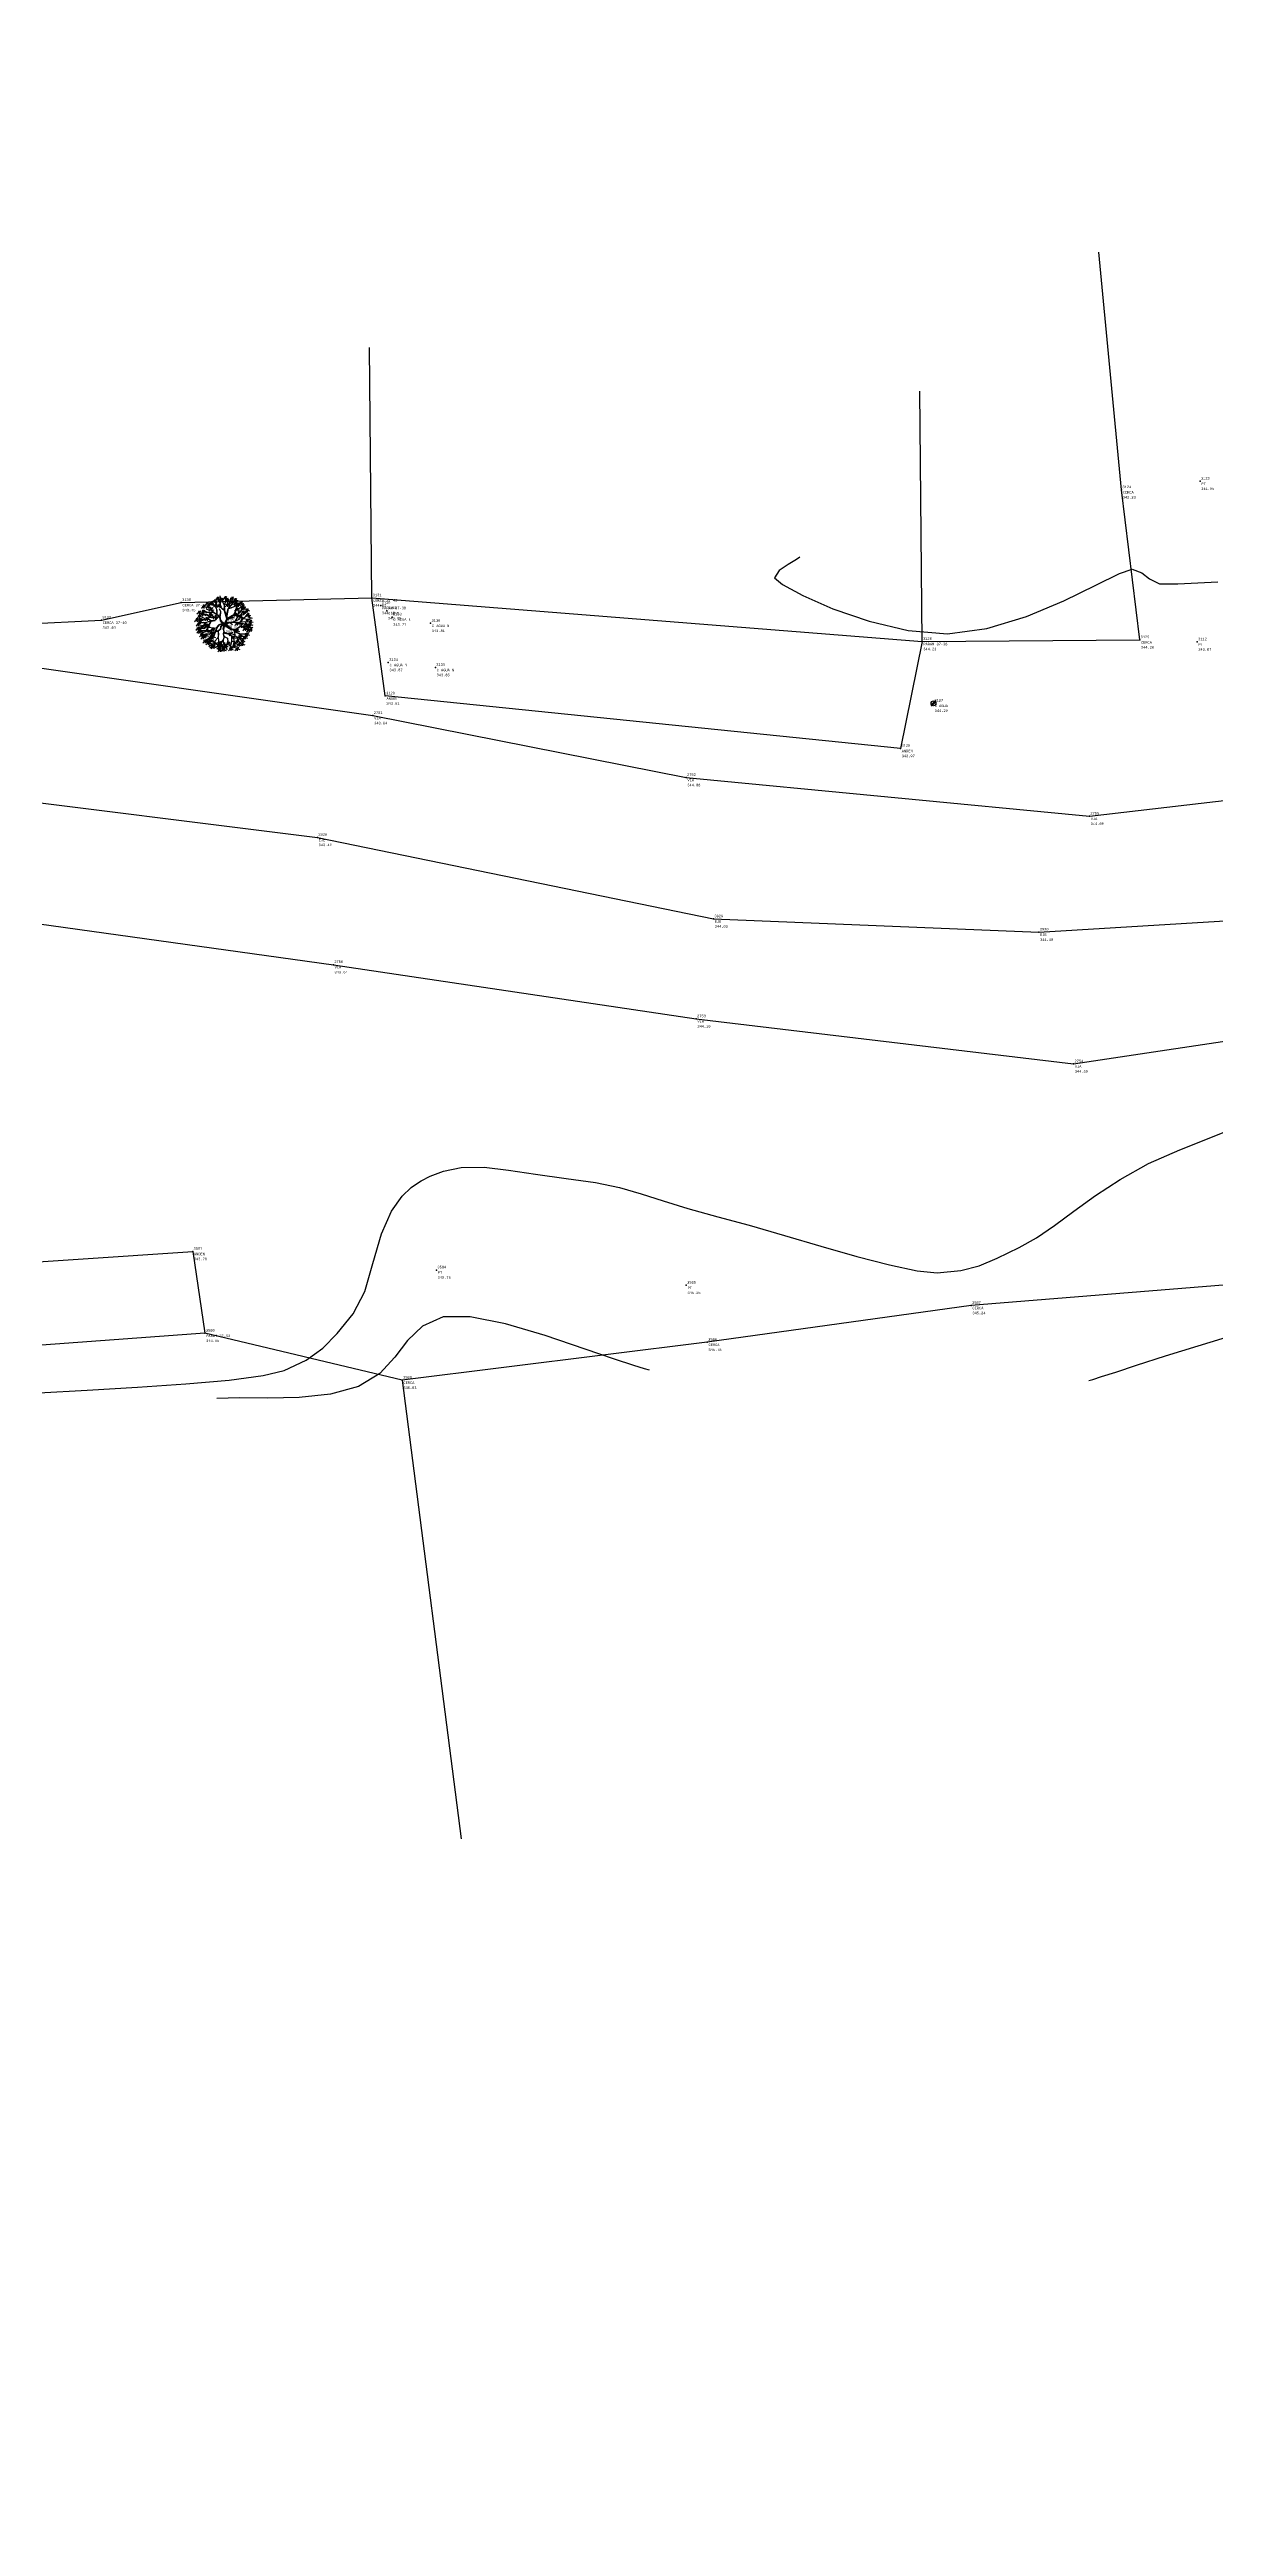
# Model space of a CAD drawing. Header units: metres. Extents: x 5050628 to 5051715, y 2427226 to 2427693.
# Drawn here: x 5051491.58 to 5051514.65, y 2427621.92 to 2427670.95 of the extents above; entities that cross this region are included whole.
import ezdxf
from ezdxf.enums import TextEntityAlignment as Align

# ---------------------------------------------------------------- set-up
doc = ezdxf.new("R2010")
doc.units = ezdxf.units.M
for name, color, linetype in [('1. Eje Vía', 7, 'Continuous'), ('2', 7, 'Continuous'), ('Anden', 252, 'Continuous'), ('ARBOLES', 3, 'Continuous'), ('C-TOPO-MINR-N', 11, 'Continuous'), ('Cerca', 90, 'FENCELINE2'), ('CONTADOR AGUA', 255, 'Continuous'), ('CVL_PUNTO', 2, 'Continuous'), ('CVL_PUNTO_COR', 2, 'Continuous'), ('CVL_PUNTO_NUM', 2, 'Continuous'), ('Paramento', 7, 'Continuous'), ('Vía', 40, 'Continuous')]:
    doc.layers.add(name, color=color, linetype=linetype)
doc.styles.add('MONOTXT4', font='monotxt4.shx')
doc.linetypes.add('FENCELINE2', pattern='A,0.25,-0.1,[132,ltypeshp.shx,S=0.1,R=0,X=-0.1,Y=0],-0.1,1', length=1.45)

# ---------------------------------------------------------------- blocks, each defined once
blk = doc.blocks.new('ar-2')
at = {"layer": 'ARBOLES'}
for p, q in [((28.99, 112.15), (28.79, 111.96)), ((28.82, 112.1), (29.05, 112.03)), ((28.9, 112.16), (28.92, 111.96)), ((29.16, 112.15), (28.95, 111.97)), ((28.99, 112.1), (29.22, 112.03)), ((29.06, 112.17), (29.09, 111.97)), ((29.38, 112.27), (29.17, 112.09)), ((29.21, 112.23), (29.44, 112.16)), ((29.29, 112.29), (29.31, 112.09)), ((29.55, 112.41), (29.35, 112.23)), ((29.4, 112.09), (29.36, 112.16)), ((29.38, 112.37), (29.61, 112.3)), ((29.46, 112.43), (29.48, 112.23)), ((29.72, 112.36), (29.51, 112.18)), ((29.54, 112.32), (29.78, 112.24)), ((29.6, 112.49), (29.63, 112.29)), ((29.98, 112.46), (29.78, 112.27)), ((29.81, 112.41), (30.04, 112.34)), ((29.89, 112.47), (29.91, 112.27)), ((30.1, 112.29), (29.89, 112.1)), ((29.93, 112.24), (30.16, 112.17)), ((30, 112.31), (30.03, 112.1)), ((30.34, 112.21), (30.14, 112.03)), ((30.35, 112.42), (30.15, 112.24)), ((30.17, 112.17), (30.4, 112.1)), ((30.18, 112.38), (30.41, 112.31)), ((30.25, 112.23), (30.27, 112.03)), ((30.26, 112.44), (30.28, 112.24)), ((30.55, 112.34), (30.35, 112.16)), ((30.57, 112.17), (30.36, 111.99)), ((30.38, 112.29), (30.62, 112.22)), ((30.39, 112.13), (30.63, 112.05)), ((30.46, 112.36), (30.48, 112.16)), ((30.47, 112.19), (30.49, 111.99)), ((30.6, 112.08), (30.62, 111.88)), ((30.86, 112.17), (30.65, 111.99)), ((30.69, 112.13), (30.92, 112.06)), ((30.76, 112.19), (30.79, 111.99)), ((28.4, 111.23), (28.19, 111.04)), ((28.23, 111.18), (28.46, 111.11)), ((28.47, 110.74), (28.26, 110.56)), ((28.48, 110.97), (28.27, 110.79)), ((28.3, 111.24), (28.33, 111.04)), ((28.31, 110.93), (28.54, 110.85)), ((28.53, 111.64), (28.32, 111.46)), ((28.54, 111.43), (28.33, 111.25)), ((28.36, 111.6), (28.59, 111.52)), ((28.36, 111.39), (28.6, 111.31)), ((28.57, 111.11), (28.36, 110.93)), ((28.37, 110.76), (28.4, 110.56)), ((28.38, 110.99), (28.41, 110.79)), ((28.6, 111.23), (28.4, 111.05)), ((28.43, 111.66), (28.46, 111.46)), ((28.43, 111.19), (28.66, 111.11)), ((28.44, 111.45), (28.46, 111.25)), ((28.47, 111.13), (28.5, 110.93)), ((28.7, 110.84), (28.49, 110.65)), ((28.7, 111.53), (28.5, 111.35)), ((28.51, 111.25), (28.53, 111.05)), ((28.68, 111.44), (28.53, 111.5)), ((28.53, 110.79), (28.76, 110.72)), ((28.76, 111.68), (28.56, 111.5)), ((28.79, 111.96), (28.58, 111.78)), ((28.6, 110.85), (28.63, 110.65)), ((28.61, 111.92), (28.85, 111.85)), ((28.61, 111.55), (28.63, 111.35)), ((28.67, 111.7), (28.69, 111.5)), ((28.88, 110.93), (28.67, 110.74)), ((28.69, 111.98), (28.71, 111.78)), ((28.7, 110.88), (28.94, 110.81)), ((28.96, 111.28), (28.76, 111.09)), ((28.98, 110.9), (28.77, 110.72)), ((28.78, 110.94), (28.8, 110.74)), ((28.81, 110.86), (29.04, 110.79)), ((29.04, 111.96), (28.84, 111.78)), ((28.87, 111.92), (29.1, 111.85)), ((28.87, 111.29), (28.89, 111.09)), ((28.89, 110.92), (28.91, 110.72)), ((28.95, 111.98), (28.97, 111.78)), ((29.15, 111.54), (28.95, 111.36)), ((29.24, 111.94), (28.97, 112.03)), ((28.98, 111.5), (29.21, 111.43)), ((29.2, 111.81), (28.99, 111.63)), ((29.02, 111.76), (29.26, 111.69)), ((29.06, 111.56), (29.08, 111.36)), ((29.29, 111.27), (29.08, 111.45)), ((29.1, 111.83), (29.13, 111.63)), ((29.43, 111.38), (29.22, 111.2)), ((29.23, 110.7), (29.25, 110.5)), ((29.44, 112.04), (29.24, 111.86)), ((29.25, 111.34), (29.49, 111.26)), ((29.27, 112), (29.5, 111.92)), ((29.33, 111.4), (29.35, 111.2)), ((29.63, 112.03), (29.43, 111.84)), ((29.46, 111.98), (29.69, 111.91)), ((29.54, 112.04), (29.56, 111.84)), ((30.1, 112.06), (29.89, 111.88)), ((29.92, 112.02), (30.16, 111.94)), ((30, 112.08), (30.02, 111.88)), ((30.16, 111.33), (30.39, 111.26)), ((30.24, 111.39), (30.26, 111.19)), ((30.57, 111.51), (30.37, 111.33)), ((30.4, 111.46), (30.63, 111.39)), ((30.43, 111.92), (30.45, 112)), ((30.64, 111.02), (30.43, 110.84)), ((30.45, 111.76), (30.68, 111.69)), ((30.47, 110.98), (30.7, 110.91)), ((30.48, 111.53), (30.5, 111.33)), ((30.69, 112.07), (30.49, 111.88)), ((30.52, 112.02), (30.75, 111.95)), ((30.53, 111.83), (30.55, 111.63)), ((30.54, 111.04), (30.57, 110.84)), ((30.6, 111.33), (30.68, 111.67)), ((30.85, 111.38), (30.64, 111.19)), ((30.87, 110.88), (30.66, 110.7)), ((30.68, 111.33), (30.91, 111.26)), ((30.74, 112.05), (30.98, 111.98)), ((30.75, 111.39), (30.78, 111.19)), ((30.96, 111.97), (30.76, 111.79)), ((30.77, 110.9), (30.8, 110.7)), ((30.79, 111.93), (31.02, 111.85)), ((31.02, 111.86), (30.81, 111.68)), ((30.81, 111.59), (31.04, 111.52)), ((30.84, 111.82), (31.08, 111.75)), ((30.86, 111.78), (30.96, 111.86)), ((30.87, 111.99), (30.89, 111.79)), ((31.09, 110.71), (30.88, 110.53)), ((30.92, 111.88), (30.94, 111.68)), ((31.13, 110.97), (30.92, 110.79)), ((31.2, 111.76), (30.99, 111.58)), ((30.99, 110.73), (31.02, 110.53)), ((31.22, 111.2), (31.02, 111.01)), ((31.03, 111.72), (31.26, 111.65)), ((31.24, 111.51), (31.03, 111.33)), ((31.03, 110.99), (31.06, 110.79)), ((31.05, 111.15), (31.28, 111.08)), ((31.07, 111.46), (31.3, 111.39)), ((31.28, 110.82), (31.07, 110.64)), ((31.09, 111.37), (31.23, 111.38)), ((31.1, 110.78), (31.34, 110.7)), ((31.11, 111.78), (31.13, 111.58)), ((31.13, 111.21), (31.15, 111.01)), ((31.14, 111.53), (31.17, 111.33)), ((31.16, 111.32), (31.4, 111.25)), ((31.37, 110.97), (31.16, 110.79)), ((31.18, 110.84), (31.2, 110.64)), ((31.39, 111.13), (31.19, 110.94)), ((31.19, 110.93), (31.43, 110.85)), ((31.22, 111.08), (31.45, 111.01)), ((31.43, 110.73), (31.23, 110.54)), ((31.24, 111.38), (31.27, 111.18)), ((31.27, 110.99), (31.3, 110.79)), ((31.3, 111.14), (31.32, 110.94)), ((31.34, 110.74), (31.36, 110.54)), ((28.3, 110.7), (28.53, 110.63)), ((28.51, 110.58), (28.31, 110.4)), ((28.34, 110.54), (28.57, 110.47)), ((28.61, 110.58), (28.4, 110.39)), ((28.42, 110.6), (28.44, 110.4)), ((28.44, 110.53), (28.67, 110.46)), ((28.67, 110.39), (28.46, 110.2)), ((28.51, 110.6), (28.54, 110.39)), ((28.74, 110.25), (28.53, 110.07)), ((28.56, 110.21), (28.8, 110.14)), ((28.57, 110.4), (28.6, 110.2)), ((28.64, 110.27), (28.67, 110.07)), ((28.85, 110.04), (28.64, 109.85)), ((28.67, 109.99), (28.91, 109.92)), ((28.9, 110.35), (28.69, 110.17)), ((28.72, 110.31), (28.96, 110.23)), ((28.95, 110.63), (28.75, 110.45)), ((28.75, 110.05), (28.78, 109.85)), ((28.78, 110.58), (29.01, 110.51)), ((28.8, 110.37), (28.82, 110.17)), ((29.01, 109.94), (28.81, 109.76)), ((29.05, 110.12), (28.84, 109.94)), ((28.84, 109.9), (29.07, 109.82)), ((28.86, 110.65), (28.88, 110.45)), ((28.88, 110.08), (29.11, 110.01)), ((28.92, 109.96), (28.94, 109.76)), ((28.95, 110.14), (28.98, 109.94)), ((28.97, 109.92), (29, 109.72)), ((29.18, 110.49), (28.98, 110.31)), ((29.19, 109.82), (28.98, 109.64)), ((29.01, 110.45), (29.24, 110.37)), ((29.24, 110.04), (29.03, 109.86)), ((29.23, 109.75), (29.03, 109.57)), ((29.06, 109.99), (29.3, 109.92)), ((29.09, 110.51), (29.11, 110.31)), ((29.09, 109.84), (29.11, 109.64)), ((29.32, 110.69), (29.11, 110.5)), ((29.11, 110.23), (29.35, 110.16)), ((29.33, 109.72), (29.12, 109.53)), ((29.14, 109.77), (29.16, 109.57)), ((29.15, 110.64), (29.38, 110.57)), ((29.16, 109.67), (29.39, 109.6)), ((29.18, 109.91), (29.41, 109.84)), ((29.23, 109.84), (29.46, 109.77)), ((29.24, 109.74), (29.26, 109.53)), ((29.6, 109.82), (29.4, 109.63)), ((29.46, 109.65), (29.69, 109.58)), ((29.68, 109.55), (29.48, 109.36)), ((29.51, 109.83), (29.53, 109.63)), ((29.51, 109.52), (29.63, 109.68)), ((29.51, 109.5), (29.74, 109.43)), ((29.54, 109.71), (29.56, 109.51)), ((29.58, 109.9), (29.6, 109.7)), ((29.59, 109.56), (29.61, 109.36)), ((29.65, 109.67), (29.89, 109.6)), ((29.89, 109.87), (29.68, 109.69)), ((29.89, 109.56), (29.68, 109.37)), ((29.9, 109.77), (29.7, 109.59)), ((29.71, 109.51), (29.95, 109.44)), ((29.73, 109.74), (29.75, 109.53)), ((29.79, 109.57), (29.81, 109.37)), ((30.01, 109.76), (29.8, 109.58)), ((29.87, 109.75), (29.83, 109.61)), ((29.83, 109.61), (29.85, 109.48)), ((29.84, 109.72), (30.07, 109.65)), ((29.91, 109.78), (29.94, 109.58)), ((30.17, 109.91), (29.96, 109.72)), ((29.99, 109.86), (30.23, 109.79)), ((30.28, 109.6), (30.08, 109.42)), ((30.11, 109.56), (30.34, 109.48)), ((30.33, 110.45), (30.12, 110.26)), ((30.16, 110.4), (30.39, 110.33)), ((30.17, 109.62), (30.21, 109.52)), ((30.19, 109.62), (30.21, 109.42)), ((30.45, 110.25), (30.24, 110.06)), ((30.47, 109.8), (30.26, 109.61)), ((30.28, 110.2), (30.51, 110.13)), ((30.29, 109.96), (30.53, 109.88)), ((30.3, 109.75), (30.53, 109.68)), ((30.35, 110.26), (30.38, 110.06)), ((30.38, 109.81), (30.4, 109.61)), ((30.63, 110.61), (30.42, 110.43)), ((30.65, 110.02), (30.44, 109.84)), ((30.65, 109.61), (30.44, 109.42)), ((30.45, 110.57), (30.69, 110.5)), ((30.47, 109.56), (30.71, 109.49)), ((30.48, 109.98), (30.71, 109.91)), ((30.53, 110.63), (30.55, 110.43)), ((30.74, 109.83), (30.54, 109.65)), ((30.55, 110.04), (30.58, 109.84)), ((30.55, 109.62), (30.57, 109.42)), ((30.57, 109.78), (30.8, 109.71)), ((30.81, 110.32), (30.61, 110.14)), ((30.81, 110.19), (30.61, 110.01)), ((30.64, 110.28), (30.87, 110.21)), ((30.65, 109.85), (30.67, 109.65)), ((30.72, 110.34), (30.74, 110.14)), ((30.72, 110.21), (30.74, 110.01)), ((30.94, 109.88), (30.73, 109.7)), ((30.94, 110.05), (30.74, 109.87)), ((30.77, 110.01), (31, 109.93)), ((30.77, 109.83), (31, 109.76)), ((30.84, 109.9), (30.87, 109.7)), ((30.85, 110.07), (30.87, 109.87)), ((31.08, 110.24), (30.87, 110.06)), ((30.88, 110.23), (31.01, 110.06)), ((30.9, 110.2), (31.14, 110.12)), ((30.92, 110.67), (31.15, 110.6)), ((30.98, 110.26), (31.01, 110.06)), ((31.2, 110.41), (30.99, 110.22)), ((31.3, 110.63), (31.09, 110.45)), ((31.11, 110.42), (31.13, 110.22)), ((31.13, 110.59), (31.36, 110.52)), ((31.21, 110.65), (31.23, 110.45))]:
    blk.add_line(p, q, dxfattribs=at)
at = {"layer": 'ARBOLES', "color": 27}
for p, q in [((29.25, 111.96), (29.09, 112.15)), ((29.12, 112.15), (29.24, 111.99)), ((29.24, 111.99), (29.14, 112.17)), ((29.28, 111.97), (29.16, 112.19)), ((29.37, 111.84), (29.41, 112.15)), ((29.41, 112.15), (29.39, 112.29)), ((29.64, 112.03), (29.5, 112.31)), ((29.62, 112.38), (29.64, 112.18)), ((29.64, 112.22), (29.62, 112.34)), ((29.64, 111.99), (29.66, 112.35)), ((29.64, 112.34), (29.65, 112.22)), ((29.64, 112.04), (29.64, 112.22)), ((29.76, 112.14), (29.69, 112.34)), ((29.76, 112.14), (29.79, 112.36)), ((29.85, 111.96), (29.76, 112.14)), ((29.86, 111.96), (29.97, 112.36)), ((30.13, 112.13), (30.05, 112.35)), ((30.14, 111.88), (30.13, 112.13)), ((30.14, 112.14), (30.23, 112.3)), ((30.3, 112.03), (30.4, 112.25)), ((30.6, 111.96), (30.62, 112.12)), ((28.4, 111.06), (28.63, 110.99)), ((28.79, 110.98), (28.41, 111.01)), ((28.41, 110.99), (28.77, 110.98)), ((28.64, 111.16), (28.42, 111.14)), ((28.65, 110.82), (28.42, 110.71)), ((28.43, 111.16), (28.56, 111.17)), ((28.72, 111.15), (28.44, 111.2)), ((28.71, 111.25), (28.48, 111.36)), ((28.53, 111.49), (28.76, 111.42)), ((28.59, 111.64), (28.82, 111.57)), ((28.85, 111.56), (28.61, 111.66)), ((28.85, 111.56), (28.64, 111.67)), ((28.9, 111.56), (28.65, 111.69)), ((28.8, 110.98), (28.65, 110.82)), ((28.85, 111.44), (28.68, 111.44)), ((28.85, 110.74), (28.7, 110.64)), ((28.83, 111.17), (28.71, 111.25)), ((28.82, 111.17), (28.72, 111.15)), ((28.85, 111.43), (28.75, 111.37)), ((28.79, 111.23), (29.02, 111.16)), ((29.1, 111.09), (28.8, 110.98)), ((28.99, 110.79), (28.8, 110.5)), ((29.12, 111.09), (28.81, 111.28)), ((29.02, 111.28), (28.82, 111.17)), ((28.98, 111.68), (28.85, 111.74)), ((29.25, 111.56), (28.85, 111.56)), ((29.09, 111.3), (28.85, 111.44)), ((29.04, 111.3), (28.85, 111.43)), ((28.98, 110.81), (28.85, 110.74)), ((29.04, 111.84), (28.91, 111.98)), ((29.28, 110.68), (28.92, 110.72)), ((29.07, 111.07), (28.97, 110.8)), ((29.09, 111.68), (28.98, 111.68)), ((29.1, 111.06), (28.98, 110.81)), ((29, 111.17), (29.14, 111.1)), ((29.25, 111.25), (29.02, 111.28)), ((29.1, 111.68), (29.04, 111.84)), ((29.23, 111.27), (29.04, 111.3)), ((29.28, 111.26), (29.09, 111.3)), ((29.26, 111.56), (29.1, 111.68)), ((29.34, 111.13), (29.1, 111.09)), ((29.11, 111.07), (29.33, 111.12)), ((29.38, 111.89), (29.25, 111.96)), ((29.49, 111.41), (29.25, 111.56)), ((29.41, 111.26), (29.26, 111.26)), ((29.56, 111.33), (29.27, 111.53)), ((29.38, 111.9), (29.28, 111.97)), ((29.46, 111.28), (29.28, 111.26)), ((29.47, 111.28), (29.34, 111.13)), ((29.43, 111.28), (29.34, 111.13)), ((29.35, 112.06), (29.37, 111.86)), ((29.42, 111.73), (29.37, 111.84)), ((29.37, 111.84), (29.42, 111.68)), ((29.49, 111.89), (29.38, 111.9)), ((29.59, 111.88), (29.38, 111.89)), ((29.54, 110.87), (29.38, 110.69)), ((29.42, 111.68), (29.41, 111.47)), ((29.55, 110.86), (29.41, 110.69)), ((29.44, 111.46), (29.42, 111.73)), ((29.43, 110.69), (29.58, 110.87)), ((29.54, 111.33), (29.46, 111.28)), ((29.55, 111.31), (29.47, 111.28)), ((29.62, 111.89), (29.49, 111.89)), ((29.62, 111.33), (29.49, 111.41)), ((29.74, 110.94), (29.54, 110.87)), ((29.55, 111.31), (29.63, 111.14)), ((29.76, 110.92), (29.55, 110.86)), ((29.59, 111.27), (29.56, 111.33)), ((29.66, 111.6), (29.58, 111.76)), ((29.86, 111.66), (29.59, 111.88)), ((29.6, 111.35), (29.66, 111.59)), ((29.64, 111.11), (29.6, 111.32)), ((29.64, 110.77), (29.61, 110.61)), ((29.62, 111.89), (29.64, 112.04)), ((29.66, 111.13), (29.62, 111.33)), ((29.63, 111.35), (29.66, 111.6)), ((29.65, 110.74), (29.63, 110.6)), ((29.67, 111.83), (29.64, 111.99)), ((29.64, 111.91), (29.64, 111.86)), ((29.75, 110.97), (29.64, 111.11)), ((29.76, 110.92), (29.64, 111.1)), ((29.85, 110.92), (29.65, 110.74)), ((29.76, 110.99), (29.66, 111.13)), ((29.66, 110.77), (29.78, 110.94)), ((29.81, 110.92), (29.66, 110.77)), ((29.88, 111.66), (29.67, 111.83)), ((29.86, 110.92), (29.75, 110.97)), ((29.86, 110.92), (29.76, 110.99)), ((29.81, 110.87), (29.77, 110.62)), ((29.85, 110.92), (29.78, 110.61)), ((29.86, 110.81), (29.8, 110.62)), ((29.84, 111.7), (29.86, 111.95)), ((29.87, 111.68), (29.85, 111.96)), ((29.85, 110.92), (29.98, 111.2)), ((29.85, 110.92), (30, 111.18)), ((29.85, 110.92), (29.89, 110.81)), ((29.98, 111.2), (29.86, 111.66)), ((29.97, 111.38), (29.88, 111.66)), ((29.89, 110.95), (29.88, 110.92)), ((29.88, 110.92), (29.9, 110.82)), ((29.89, 110.81), (30.22, 110.6)), ((29.9, 110.82), (29.92, 110.92)), ((29.92, 110.99), (30.02, 111.16)), ((29.92, 110.94), (30.04, 111.02)), ((29.92, 110.92), (29.92, 110.99)), ((29.92, 110.91), (30.02, 110.99)), ((29.93, 110.9), (30.29, 110.62)), ((29.94, 110.8), (29.93, 110.87)), ((29.93, 110.87), (30.21, 110.66)), ((30.2, 110.63), (29.94, 110.8)), ((29.95, 110.89), (30.09, 111)), ((29.96, 111.42), (30.07, 111.77)), ((30, 111.35), (29.97, 111.38)), ((30, 111.18), (29.97, 111.35)), ((30.21, 110.66), (29.97, 110.81)), ((29.98, 111.38), (30.02, 111.53)), ((30, 111.37), (30.08, 111.79)), ((30.02, 111.18), (30, 111.35)), ((30.02, 111.25), (30.3, 111.41)), ((30.02, 110.99), (30.1, 111.02)), ((30.03, 111.21), (30.25, 111.36)), ((30.04, 111.18), (30.31, 111.4)), ((30.08, 111.79), (30.14, 111.88)), ((30.09, 111.78), (30.22, 111.82)), ((30.09, 111), (30.15, 111)), ((30.1, 111.81), (30.23, 111.83)), ((30.1, 111.02), (30.3, 111.02)), ((30.33, 111.38), (30.13, 111.19)), ((30.14, 111.92), (30.3, 112.04)), ((30.15, 111.88), (30.3, 112.03)), ((30.15, 111), (30.31, 110.89)), ((30.19, 110.99), (30.32, 111.01)), ((30.22, 111.82), (30.43, 111.91)), ((30.28, 111.02), (30.47, 111.09)), ((30.3, 111.41), (30.42, 111.42)), ((30.3, 111.02), (30.42, 110.99)), ((30.31, 111.4), (30.47, 111.41)), ((30.35, 111.02), (30.48, 111.09)), ((30.38, 111.42), (30.46, 111.59)), ((30.62, 111.81), (30.42, 111.63)), ((30.42, 111.42), (30.45, 111.5)), ((30.42, 110.99), (30.73, 111.02)), ((30.43, 111.91), (30.74, 112.06)), ((30.45, 111.5), (30.49, 111.7)), ((30.47, 111.41), (30.56, 111.45)), ((30.47, 111.09), (30.61, 111.32)), ((30.48, 111.71), (30.55, 111.89)), ((30.49, 111.7), (30.7, 111.8)), ((30.49, 111.09), (30.72, 111.21)), ((30.5, 111.74), (30.69, 111.79)), ((30.5, 110.65), (30.74, 110.79)), ((30.53, 110.99), (30.66, 110.99)), ((30.53, 110.64), (30.73, 110.77)), ((30.55, 111.89), (30.6, 111.96)), ((30.56, 111.45), (30.74, 111.58)), ((30.61, 111.37), (30.79, 111.44)), ((30.61, 111.32), (30.78, 111.43)), ((30.63, 111), (30.72, 110.95)), ((30.69, 110.84), (30.93, 110.76)), ((30.7, 111.8), (30.86, 111.96)), ((30.72, 110.95), (30.91, 110.94)), ((30.73, 111.02), (30.88, 111.22)), ((30.73, 110.77), (30.9, 110.74)), ((30.74, 111.58), (30.86, 111.78)), ((30.74, 110.79), (30.88, 110.75)), ((30.75, 111.02), (30.98, 111.05)), ((30.76, 111.86), (30.87, 111.94)), ((30.76, 111.85), (30.88, 111.92)), ((30.98, 111.64), (30.77, 111.45)), ((30.78, 111.65), (31.02, 111.58)), ((30.78, 111.43), (30.94, 111.45)), ((30.78, 111.04), (30.89, 111.23)), ((30.79, 111.43), (30.89, 111.62)), ((30.88, 111.22), (31.09, 111.37)), ((30.88, 110.75), (31.2, 110.79)), ((30.89, 111.65), (30.91, 111.45)), ((30.89, 111.22), (31.27, 111.17)), ((30.9, 110.74), (31.16, 110.63)), ((30.91, 110.94), (31.29, 110.87)), ((31.14, 110.61), (30.91, 110.72)), ((31.18, 110.81), (30.92, 110.76)), ((30.94, 111.45), (31.09, 111.65)), ((30.94, 111.45), (31.12, 111.61)), ((30.96, 110.93), (31.19, 110.85)), ((30.98, 111.05), (31.06, 111.04)), ((31.3, 110.8), (31.18, 110.81)), ((31.2, 110.79), (31.29, 110.75)), ((31.3, 110.78), (31.22, 110.79)), ((28.7, 110.64), (28.46, 110.67)), ((28.57, 110.53), (28.46, 110.5)), ((28.63, 110.53), (28.47, 110.48)), ((28.5, 110.34), (28.73, 110.27)), ((28.8, 110.5), (28.53, 110.34)), ((28.75, 110.54), (28.54, 110.53)), ((28.86, 110.36), (28.58, 110.27)), ((28.71, 110.28), (28.58, 110.26)), ((28.6, 110.23), (28.71, 110.28)), ((28.61, 110.21), (28.84, 110.34)), ((28.92, 110.56), (28.63, 110.53)), ((28.99, 110.1), (28.75, 109.98)), ((29.11, 110.34), (28.86, 110.36)), ((29.06, 110.54), (28.92, 110.56)), ((29.07, 110.53), (28.92, 110.44)), ((29.03, 110.16), (28.96, 109.79)), ((29.09, 110.25), (28.97, 109.77)), ((29.08, 110.25), (28.99, 110.1)), ((29.18, 110.67), (29.06, 110.54)), ((29.18, 110.28), (29.08, 110.25)), ((29.29, 110.27), (29.08, 110.09)), ((29.22, 109.77), (29.08, 109.69)), ((29.27, 110.25), (29.1, 110.05)), ((29.23, 110.43), (29.11, 110.34)), ((29.12, 110.33), (29.23, 110.41)), ((29.23, 110.41), (29.17, 110.28)), ((29.41, 110.69), (29.18, 110.67)), ((29.25, 110.43), (29.18, 110.28)), ((29.19, 110.29), (29.21, 110.09)), ((29.68, 109.92), (29.22, 109.77)), ((29.41, 110.51), (29.23, 110.43)), ((29.43, 110.49), (29.25, 110.43)), ((29.25, 109.78), (29.71, 109.95)), ((29.3, 109.68), (29.26, 109.62)), ((29.42, 110.69), (29.27, 110.25)), ((29.32, 109.95), (29.3, 109.68)), ((29.49, 110.15), (29.32, 109.95)), ((29.51, 110.52), (29.41, 110.51)), ((29.5, 110.48), (29.43, 110.49)), ((29.63, 109.69), (29.43, 109.51)), ((29.68, 109.88), (29.47, 109.7)), ((29.66, 109.73), (29.47, 109.52)), ((29.52, 110.33), (29.49, 110.15)), ((29.52, 109.98), (29.49, 109.75)), ((29.5, 110.52), (29.52, 110.33)), ((29.5, 110.16), (29.52, 109.98)), ((29.61, 110.61), (29.51, 110.53)), ((29.58, 110.58), (29.51, 110.52)), ((29.52, 110.31), (29.53, 110.51)), ((29.66, 109.72), (29.54, 109.51)), ((29.63, 110.6), (29.58, 110.58)), ((29.68, 109.92), (29.66, 109.73)), ((29.78, 110.03), (29.68, 109.92)), ((29.78, 110.61), (29.81, 110.46)), ((29.83, 110.2), (29.78, 110.04)), ((29.78, 110.04), (29.79, 109.88)), ((29.8, 110.45), (29.79, 110.36)), ((29.82, 110.43), (29.79, 110.36)), ((29.79, 110.36), (29.84, 110.21)), ((29.79, 110.36), (29.82, 110.18)), ((29.79, 109.88), (29.87, 109.75)), ((29.8, 110.62), (29.82, 110.47)), ((29.81, 110.46), (29.89, 110.41)), ((29.82, 110.47), (29.91, 110.43)), ((29.84, 110.21), (30.02, 110.12)), ((29.87, 109.75), (30, 109.49)), ((29.89, 110.41), (30.12, 110.34)), ((29.91, 110.43), (30.09, 110.37)), ((30.04, 109.92), (29.96, 109.75)), ((30.02, 109.91), (29.96, 109.76)), ((29.96, 109.75), (29.96, 109.49)), ((30.02, 110.12), (30.04, 109.92)), ((30.03, 109.97), (30.02, 109.91)), ((30.04, 109.92), (30.1, 109.77)), ((30.29, 110.41), (30.06, 110.38)), ((30.07, 109.92), (30.09, 109.72)), ((30.1, 109.77), (30.34, 109.57)), ((30.12, 110.37), (30.25, 110.26)), ((30.12, 110.34), (30.25, 110.25)), ((30.13, 110.37), (30.29, 110.41)), ((30.24, 109.93), (30.17, 109.62)), ((30.29, 110.62), (30.2, 110.63)), ((30.22, 110.6), (30.34, 110.59)), ((30.25, 110.25), (30.24, 109.93)), ((30.26, 110.26), (30.38, 110.07)), ((30.31, 110.62), (30.37, 110.62)), ((30.34, 110.59), (30.42, 110.49)), ((30.37, 110.62), (30.5, 110.65)), ((30.37, 110.05), (30.38, 109.85)), ((30.4, 109.59), (30.37, 109.84)), ((30.38, 110.07), (30.4, 109.88)), ((30.38, 109.85), (30.42, 109.59)), ((30.39, 109.88), (30.44, 109.59)), ((30.4, 110.58), (30.45, 110.49)), ((30.4, 109.88), (30.65, 109.73)), ((30.41, 110.58), (30.53, 110.64)), ((30.42, 110.49), (30.7, 110.37)), ((30.42, 110.49), (30.43, 110.28)), ((30.45, 110.28), (30.43, 110.48)), ((30.43, 110.28), (30.55, 110.19)), ((30.45, 110.49), (30.69, 110.39)), ((30.55, 110.19), (30.61, 109.97)), ((30.57, 110.17), (30.81, 110.1)), ((30.58, 110.19), (30.83, 110.11)), ((30.61, 109.97), (30.77, 109.85)), ((30.64, 110.15), (30.87, 110.07)), ((30.68, 110.36), (30.88, 110.23)), ((30.69, 110.39), (31, 110.35)), ((30.7, 110.37), (31.02, 110.38)), ((30.83, 110.11), (30.91, 109.98)), ((31, 110.35), (31.1, 110.19)), ((31.02, 110.38), (31.23, 110.44)), ((31.03, 110.36), (31.26, 110.29)), ((31.26, 110.6), (31.14, 110.62)), ((31.25, 110.58), (31.14, 110.61)), ((31.16, 110.63), (31.27, 110.62))]:
    blk.add_line(p, q, dxfattribs=at)
blk = doc.blocks.new('CONT')
for p, q in [((-0.02, 0.02), (-0.14, -0.11)), ((-0.02, 0.02), (0.11, 0.14)), ((0.02, -0.02), (0.14, 0.11)), ((0.02, -0.02), (-0.11, -0.14))]:
    blk.add_line(p, q)
blk.add_circle((0, 0), 0.125)
blk = doc.blocks.new('A$Cf7b1f20d')
at = {"layer": '2', "xscale": 2, "yscale": 2, "zscale": 2}
blk.add_blockref('CONT', (0.28, 0.28), dxfattribs=at)

msp = doc.modelspace()

# ---------------------------------------------------------------- linework, layer by layer
at = {"layer": '1. Eje Vía', "elevation": 280.286, "flags": 128}
msp.add_lwpolyline([(5051437.39, 2427625.022), (5051442.677, 2427629.536), (5051448.3, 2427634.592), (5051453.76, 2427639.519), (5051458.689, 2427644.265), (5051464.137, 2427649.102), (5051469.342, 2427652.662), (5051475.744, 2427655.24), (5051483.059, 2427656.208), (5051490.026, 2427656.21), (5051496.882, 2427655.351), (5051504.718, 2427653.737), (5051511.155, 2427653.476), (5051518.306, 2427653.908), (5051524.375, 2427656.043), (5051530.384, 2427658.587), (5051535.999, 2427661.31), (5051542.476, 2427664.661), (5051548.504, 2427667.464)], dxfattribs=at)
at = {"layer": 'Anden', "flags": 128}
for points, elevation in [([(5051473.565, 2427657.48), (5051475.638, 2427657.921), (5051480.931, 2427658.723), (5051489.421, 2427659.495), (5051492.607, 2427659.653), (5051494.186, 2427659.998), (5051497.959, 2427660.092), (5051508.845, 2427659.228), (5051513.15, 2427659.262), (5051512.791, 2427662.231), (5051512.339, 2427666.938)], 338.426), ([(5051508.845, 2427659.228), (5051508.418, 2427657.112), (5051498.223, 2427658.15), (5051497.959, 2427660.092), (5051508.845, 2427659.228)], 338.426), ([(5051494.413, 2427647.155), (5051494.656, 2427645.535), (5051482.625, 2427644.653), (5051482.868, 2427646.385), (5051494.413, 2427647.155)], 344.23)]:
    msp.add_lwpolyline(points, dxfattribs=dict(at, elevation=elevation))
at = {"layer": 'C-TOPO-MINR-N', "color": 32, "linetype": 'Continuous', "lineweight": -3}
for points in [[(5051506.423, 2427660.897, 343.966), (5051506.397, 2427660.878, 343.966), (5051506.326, 2427660.834, 343.966), (5051506.193, 2427660.755, 343.966), (5051506.018, 2427660.637, 343.966), (5051505.925, 2427660.491, 343.966), (5051506.083, 2427660.36, 343.966), (5051506.488, 2427660.139, 343.966), (5051507.079, 2427659.878, 343.966), (5051507.794, 2427659.63, 343.966), (5051508.571, 2427659.448, 343.966), (5051509.349, 2427659.381, 343.966), (5051510.128, 2427659.484, 343.966), (5051510.913, 2427659.726, 343.966), (5051511.65, 2427660.036, 343.966), (5051512.28, 2427660.343, 343.966), (5051512.75, 2427660.576, 343.966), (5051513.001, 2427660.663, 343.966), (5051513.195, 2427660.591, 343.966), (5051513.342, 2427660.467, 343.966), (5051513.541, 2427660.371, 343.966), (5051513.902, 2427660.373, 343.966), (5051514.697, 2427660.413, 343.966)], [(5051491.37, 2427644.356, 345.966), (5051492.324, 2427644.408, 345.966), (5051493.319, 2427644.467, 345.966), (5051494.28, 2427644.534, 345.966), (5051495.134, 2427644.61, 345.966), (5051495.806, 2427644.697, 345.966), (5051496.22, 2427644.796, 345.966), (5051496.661, 2427645.006, 345.966), (5051496.988, 2427645.239, 345.966), (5051497.274, 2427645.531, 345.966), (5051497.591, 2427645.922, 345.966), (5051497.817, 2427646.364, 345.966), (5051497.975, 2427646.917, 345.966), (5051498.146, 2427647.506, 345.966), (5051498.345, 2427647.953, 345.966), (5051498.557, 2427648.25, 345.966), (5051498.739, 2427648.42, 345.966), (5051498.843, 2427648.494, 345.966), (5051498.934, 2427648.551, 345.966), (5051499.113, 2427648.645, 345.966), (5051499.377, 2427648.747, 345.966), (5051499.728, 2427648.816, 345.966), (5051500.18, 2427648.822, 345.966), (5051500.663, 2427648.766, 345.966), (5051501.197, 2427648.682, 345.966), (5051501.802, 2427648.601, 345.966), (5051502.381, 2427648.52, 345.966), (5051502.859, 2427648.418, 345.966), (5051503.288, 2427648.297, 345.966), (5051503.721, 2427648.159, 345.966), (5051504.209, 2427648.007, 345.966), (5051504.804, 2427647.843, 345.966), (5051505.426, 2427647.674, 345.966), (5051506.12, 2427647.473, 345.966), (5051506.843, 2427647.26, 345.966), (5051507.55, 2427647.058, 345.966), (5051508.199, 2427646.888, 345.966), (5051508.745, 2427646.774, 345.966), (5051509.144, 2427646.735, 345.966), (5051509.608, 2427646.776, 345.966), (5051509.974, 2427646.873, 345.966), (5051510.33, 2427647.025, 345.966), (5051510.767, 2427647.234, 345.966), (5051511.108, 2427647.424, 345.966), (5051511.464, 2427647.67, 345.966), (5051511.849, 2427647.955, 345.966), (5051512.278, 2427648.264, 345.966), (5051512.766, 2427648.582, 345.966), (5051513.325, 2427648.894, 345.966), (5051513.942, 2427649.169, 345.966), (5051514.82, 2427649.519, 345.966)], [(5051503.45, 2427644.806, 346.966), (5051503.355, 2427644.832, 346.966), (5051503.139, 2427644.897, 346.966), (5051502.759, 2427645.023, 346.966), (5051502.176, 2427645.224, 346.966), (5051501.385, 2427645.49, 346.966), (5051500.6, 2427645.721, 346.966), (5051499.901, 2427645.862, 346.966), (5051499.371, 2427645.86, 346.966), (5051498.957, 2427645.679, 346.966), (5051498.665, 2427645.395, 346.966), (5051498.412, 2427645.064, 346.966), (5051498.116, 2427644.742, 346.966), (5051497.696, 2427644.484, 346.966), (5051497.137, 2427644.331, 346.966), (5051496.52, 2427644.266, 346.966), (5051495.903, 2427644.254, 346.966), (5051495.342, 2427644.259, 346.966), (5051494.894, 2427644.247, 346.966)], [(5051512.141, 2427644.598, 346.966), (5051512.223, 2427644.624, 346.966), (5051512.397, 2427644.679, 346.966), (5051512.676, 2427644.769, 346.966), (5051513.087, 2427644.902, 346.966), (5051513.662, 2427645.087, 346.966), (5051514.305, 2427645.29, 346.966), (5051515.018, 2427645.508, 346.966)]]:
    msp.add_polyline3d(points, dxfattribs=at)
at = {"layer": 'Cerca', "elevation": 351.725, "flags": 128}
msp.add_lwpolyline([(5051525.075, 2427637.647), (5051524.031, 2427641.169), (5051523.024, 2427646.608), (5051515.042, 2427646.506), (5051509.816, 2427646.085), (5051504.594, 2427645.357), (5051498.558, 2427644.607), (5051499.724, 2427635.531)], dxfattribs=at)
at = {"layer": 'CVL_PUNTO', "color": 4}
for p in [(5051512.791, 2427662.231, 342.693), (5051512.791, 2427662.231, 342.693), (5051514.343, 2427662.4, 342.419), (5051514.343, 2427662.4, 342.419), (5051494.186, 2427659.998, 343.914), (5051494.186, 2427659.998, 343.914), (5051497.959, 2427660.092, 344.486), (5051497.959, 2427660.092, 344.486), (5051498.134, 2427659.942, 344.566), (5051498.134, 2427659.942, 344.566), (5051498.255, 2427659.838, 344.244), (5051498.255, 2427659.838, 344.244), (5051498.357, 2427659.713, 344.176), (5051498.357, 2427659.713, 344.176), (5051492.607, 2427659.653, 343.866), (5051492.607, 2427659.653, 343.866), (5051495.04, 2427659.576, 344.333), (5051495.04, 2427659.576, 344.333), (5051499.121, 2427659.589, 344.272), (5051499.121, 2427659.589, 344.272), (5051508.845, 2427659.228, 344.694), (5051508.845, 2427659.228, 344.694), (5051513.15, 2427659.262, 344.663), (5051513.15, 2427659.262, 344.663), (5051514.286, 2427659.22, 344.332), (5051514.286, 2427659.22, 344.332), (5051498.284, 2427658.813, 344.341), (5051498.284, 2427658.813, 344.341), (5051499.215, 2427658.714, 344.315), (5051499.215, 2427658.714, 344.315), (5051497.979, 2427657.762, 344.107), (5051497.979, 2427657.762, 344.107), (5051498.223, 2427658.15, 344.278), (5051498.223, 2427658.15, 344.278), (5051509.07, 2427658.006, 344.758), (5051509.07, 2427658.006, 344.758), (5051508.418, 2427657.112, 344.434), (5051508.418, 2427657.112, 344.434), (5051504.176, 2427656.536, 344.546), (5051504.176, 2427656.536, 344.546), (5051512.156, 2427655.77, 345.066), (5051512.156, 2427655.77, 345.066), (5051496.882, 2427655.351, 343.927), (5051496.882, 2427655.351, 343.927), (5051504.718, 2427653.737, 344.5), (5051504.718, 2427653.737, 344.5), (5051511.155, 2427653.476, 344.865), (5051511.155, 2427653.476, 344.865), (5051497.197, 2427652.832, 344.11), (5051497.197, 2427652.832, 344.11), (5051504.375, 2427651.758, 344.57), (5051504.375, 2427651.758, 344.57), (5051511.842, 2427650.867, 345.061), (5051511.842, 2427650.867, 345.061), (5051494.413, 2427647.155, 344.23), (5051494.413, 2427647.155, 344.23), (5051499.237, 2427646.788, 346.228), (5051499.237, 2427646.788, 346.228), (5051504.179, 2427646.485, 345.714), (5051504.179, 2427646.485, 345.714), (5051509.816, 2427646.085, 345.704), (5051509.816, 2427646.085, 345.704), (5051494.656, 2427645.535, 344.415), (5051494.656, 2427645.535, 344.415), (5051504.594, 2427645.357, 346.249), (5051504.594, 2427645.357, 346.249), (5051498.558, 2427644.607, 347.293), (5051498.558, 2427644.607, 347.293)]:
    msp.add_point(p, dxfattribs=at)
at = {"layer": 'Paramento', "flags": 128}
for points, elevation in [([(5051497.959, 2427660.092), (5051497.912, 2427665.047)], 338.426), ([(5051508.845, 2427659.228), (5051508.798, 2427664.183)], 338.426), ([(5051498.558, 2427644.607), (5051494.656, 2427645.535), (5051482.625, 2427644.653), (5051481.228, 2427645.772), (5051474.906, 2427645.516), (5051475.881, 2427637.165)], 347.293)]:
    msp.add_lwpolyline(points, dxfattribs=dict(at, elevation=elevation))
at = {"layer": 'Vía'}
for points in [[(5051439.621, 2427629.814, 339.994), (5051444.812, 2427634.019, 340.535), (5051449.724, 2427638.955, 340.818), (5051456.997, 2427646.432, 341.355), (5051463.525, 2427652.007, 341.843), (5051470.016, 2427655.565, 342.235), (5051476.478, 2427657.693, 342.851), (5051483.42, 2427658.754, 343.306), (5051490.224, 2427658.874, 343.655), (5051497.979, 2427657.762, 344.107), (5051504.176, 2427656.536, 344.546), (5051512.156, 2427655.77, 345.066), (5051519.349, 2427656.609, 345.733), (5051525.881, 2427658.675, 346.372), (5051531.486, 2427661.763, 346.661), (5051538.375, 2427665.445, 347.041), (5051539.826, 2427666.605, 347), (5051549.625, 2427670.946, 347.52)], [(5051437.062, 2427621.918, 339.395), (5051442.441, 2427626.621, 339.792), (5051447.175, 2427630.559, 340.165), (5051453.04, 2427636.289, 340.743), (5051460.022, 2427642.759, 341.312), (5051466.607, 2427648.303, 341.723), (5051471.846, 2427651.631, 342.107), (5051477.511, 2427653.475, 342.562), (5051483.394, 2427654.275, 343.026), (5051490.278, 2427653.792, 343.56), (5051497.197, 2427652.832, 344.11), (5051504.375, 2427651.758, 344.57), (5051511.842, 2427650.867, 345.061), (5051519.845, 2427652.067, 345.447), (5051527.323, 2427654.642, 346.124), (5051534.004, 2427657.89, 346.656), (5051540.426, 2427660.773, 347.036), (5051542.538, 2427661.743, 347.034), (5051550.985, 2427665.788, 347.585)]]:
    msp.add_polyline3d(points, dxfattribs=at)

# ---------------------------------------------------------------- block references
at = {"layer": 'ARBOLES', "lineweight": 0, "xscale": 0.3543167345633265, "yscale": 0.3543167345633265, "zscale": 0.3543167345633265}
msp.add_blockref('ar-2', (5051484.464, 2427620.276, 344.333), dxfattribs=at)
at = {"layer": 'CONTADOR AGUA', "xscale": 0.1909267939007097, "yscale": 0.1909267939007097, "zscale": 0.1909267939007097, "rotation": 359.587882972625}
msp.add_blockref('A$Cf7b1f20d', (5051509.016, 2427657.952, 344.758), dxfattribs=at)

# ---------------------------------------------------------------- texts
at = {"layer": 'CVL_PUNTO_COR', "color": 4, "style": 'MONOTXT4'}
for s, p in [('341.95', (5051514.366, 2427662.277, 342.419)), ('342.23', (5051512.814, 2427662.108, 342.693)), ('343.45', (5051494.209, 2427659.875, 343.914)), ('344.02', (5051497.982, 2427659.969, 344.486)), ('344.10', (5051498.157, 2427659.819, 344.566)), ('343.78', (5051498.278, 2427659.715, 344.244)), ('343.40', (5051492.63, 2427659.53, 343.866)), ('343.87', (5051495.063, 2427659.453, 344.333)), ('343.71', (5051498.38, 2427659.59, 344.176)), ('343.81', (5051499.144, 2427659.466, 344.272)), ('343.87', (5051498.307, 2427658.69, 344.341)), ('344.23', (5051508.868, 2427659.105, 344.694)), ('344.20', (5051513.173, 2427659.139, 344.663)), ('343.87', (5051514.309, 2427659.097, 344.332)), ('343.85', (5051499.238, 2427658.591, 344.315)), ('343.81', (5051498.246, 2427658.027, 344.278)), ('344.29', (5051509.093, 2427657.883, 344.758)), ('343.64', (5051498.002, 2427657.639, 344.107)), ('343.97', (5051508.441, 2427656.989, 344.434)), ('344.08', (5051504.199, 2427656.413, 344.546)), ('344.60', (5051512.179, 2427655.647, 345.066)), ('343.46', (5051496.905, 2427655.228, 343.927)), ('344.03', (5051504.741, 2427653.614, 344.5)), ('344.40', (5051511.178, 2427653.353, 344.865)), ('343.64', (5051497.22, 2427652.709, 344.11)), ('344.10', (5051504.398, 2427651.635, 344.57)), ('344.59', (5051511.865, 2427650.744, 345.061)), ('343.76', (5051494.436, 2427647.032, 344.23)), ('345.76', (5051499.26, 2427646.665, 346.228)), ('345.25', (5051504.202, 2427646.362, 345.714)), ('345.24', (5051509.839, 2427645.962, 345.704)), ('343.95', (5051494.679, 2427645.412, 344.415)), ('345.78', (5051504.617, 2427645.234, 346.249)), ('346.83', (5051498.581, 2427644.484, 347.293))]:
    msp.add_text(s, height=0.05, dxfattribs=at).set_placement(p, align=Align.TOP_LEFT)
at = {"layer": 'CVL_PUNTO_NUM', "color": 4, "style": 'MONOTXT4'}
for s, p in [('3124', (5051512.809, 2427662.249, 342.693)), ('3123', (5051514.361, 2427662.418, 342.419)), ('3131', (5051497.977, 2427660.11, 344.486)), ('3139', (5051492.625, 2427659.671, 343.866)), ('3138', (5051494.204, 2427660.016, 343.914)), ('3130', (5051498.152, 2427659.96, 344.566)), ('3132', (5051498.273, 2427659.856, 344.244)), ('3133', (5051498.375, 2427659.731, 344.176)), ('3136', (5051499.139, 2427659.607, 344.272)), ('3137', (5051495.058, 2427659.594, 344.333)), ('3126', (5051508.863, 2427659.246, 344.694)), ('3125', (5051513.168, 2427659.28, 344.663)), ('3112', (5051514.304, 2427659.238, 344.332)), ('3134', (5051498.302, 2427658.831, 344.341)), ('3135', (5051499.233, 2427658.732, 344.315)), ('3129', (5051498.241, 2427658.168, 344.278)), ('2751', (5051497.997, 2427657.78, 344.107)), ('3127', (5051509.088, 2427658.024, 344.758)), ('3128', (5051508.436, 2427657.13, 344.434)), ('2752', (5051504.194, 2427656.554, 344.546)), ('2755', (5051512.174, 2427655.788, 345.066)), ('3928', (5051496.9, 2427655.369, 343.927)), ('3929', (5051504.736, 2427653.755, 344.5)), ('3930', (5051511.173, 2427653.494, 344.865)), ('2750', (5051497.215, 2427652.85, 344.11)), ('2753', (5051504.393, 2427651.776, 344.57)), ('2754', (5051511.86, 2427650.885, 345.061)), ('3581', (5051494.431, 2427647.173, 344.23)), ('3584', (5051499.255, 2427646.806, 346.228)), ('3585', (5051504.197, 2427646.503, 345.714)), ('3587', (5051509.834, 2427646.103, 345.704)), ('3580', (5051494.674, 2427645.553, 344.415)), ('3586', (5051504.612, 2427645.375, 346.249)), ('3583', (5051498.576, 2427644.625, 347.293))]:
    msp.add_text(s, height=0.05, dxfattribs=at).set_placement(p, align=Align.BOTTOM_LEFT)
for s, p in [('CERCA', (5051512.816, 2427662.206, 342.693)), ('PT', (5051514.368, 2427662.375, 342.419)), ('CERCA 37-40', (5051494.211, 2427659.973, 343.914)), ('CERCA 37-40', (5051497.984, 2427660.067, 344.486)), ('PARAM 37-38', (5051498.159, 2427659.917, 344.566)), ('C GAS', (5051498.28, 2427659.813, 344.244)), ('C AGUA N', (5051498.382, 2427659.688, 344.176)), ('CERCA 37-40', (5051492.632, 2427659.628, 343.866)), ('ARB 5', (5051495.065, 2427659.551, 344.333)), ('C AGUA N', (5051499.146, 2427659.564, 344.272)), ('PARAM 37-38', (5051508.87, 2427659.203, 344.694)), ('CERCA', (5051513.175, 2427659.237, 344.663)), ('PT', (5051514.311, 2427659.195, 344.332)), ('C AGUA N', (5051498.309, 2427658.788, 344.341)), ('C AGUA N', (5051499.24, 2427658.689, 344.315)), ('VIA', (5051498.004, 2427657.737, 344.107)), ('ANDEN', (5051498.248, 2427658.125, 344.278)), ('C AGUA', (5051509.095, 2427657.981, 344.758)), ('ANDEN', (5051508.443, 2427657.087, 344.434)), ('VIA', (5051504.201, 2427656.511, 344.546)), ('VIA', (5051512.181, 2427655.745, 345.066)), ('EJE', (5051496.907, 2427655.326, 343.927)), ('EJE', (5051504.743, 2427653.712, 344.5)), ('EJE', (5051511.18, 2427653.451, 344.865)), ('VIA', (5051497.222, 2427652.807, 344.11)), ('VIA', (5051504.4, 2427651.733, 344.57)), ('VIA', (5051511.867, 2427650.842, 345.061)), ('ANDEN', (5051494.438, 2427647.13, 344.23)), ('PT', (5051499.262, 2427646.763, 346.228)), ('PT', (5051504.204, 2427646.46, 345.714)), ('CERCA', (5051509.841, 2427646.06, 345.704)), ('PARAM 37-53', (5051494.681, 2427645.51, 344.415)), ('CERCA', (5051504.619, 2427645.332, 346.249)), ('CERCA', (5051498.583, 2427644.582, 347.293))]:
    msp.add_text(s, height=0.05, dxfattribs=at).set_placement(p, align=Align.TOP_LEFT)

doc.saveas('drawing.dxf')
